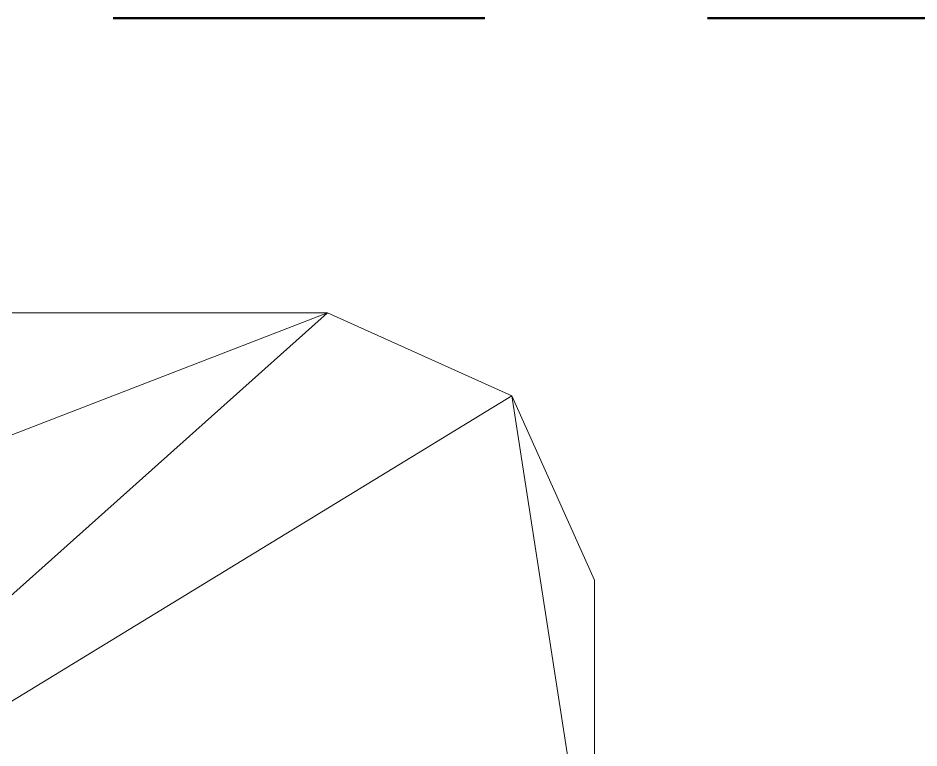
# Model space of a CAD drawing. Header units: millimetres. Extents: x 5 to 1315, y 5 to 292.
# Drawn here: x 1095.84 to 1101.9, y 240.09 to 245 of the extents above; entities that cross this region are included whole.
import ezdxf

# ---------------------------------------------------------------- set-up
doc = ezdxf.new("R2010")
doc.units = ezdxf.units.MM
doc.linetypes.add('DASHED_REVIEW', pattern=[4, 2.5, -1.5])
doc.layers.add('BEAMS', color=7, linetype='Continuous')
doc.layers.add('EXISTING', color=7, linetype='Continuous')

# ---------------------------------------------------------------- blocks, each defined once
blk = doc.blocks.new('SHEET_03')
at = {"layer": 'BEAMS', "color": 7, "linetype": 'DASHED_REVIEW', "lineweight": 50}
blk.add_line((136.476, 245), (207.032, 245), dxfattribs=at)
at = {"layer": 'EXISTING', "color": 254, "linetype": 'Continuous', "lineweight": 13}
for p, q in [((193.268, 241.218), (197.918, 243.016)), ((197.918, 243.016), (193.268, 238.862)), ((197.918, 243.016), (194.818, 243.016)), ((199.158, 242.458), (197.918, 243.016)), ((193.268, 238.862), (199.158, 242.458)), ((199.158, 242.458), (199.716, 238.862)), ((199.716, 241.218), (199.158, 242.458)), ((199.716, 238.862), (199.716, 241.218))]:
    blk.add_line(p, q, dxfattribs=at)

msp = doc.modelspace()

# ---------------------------------------------------------------- block references
msp.add_blockref('SHEET_03', (900, 0))

doc.saveas('drawing.dxf')
